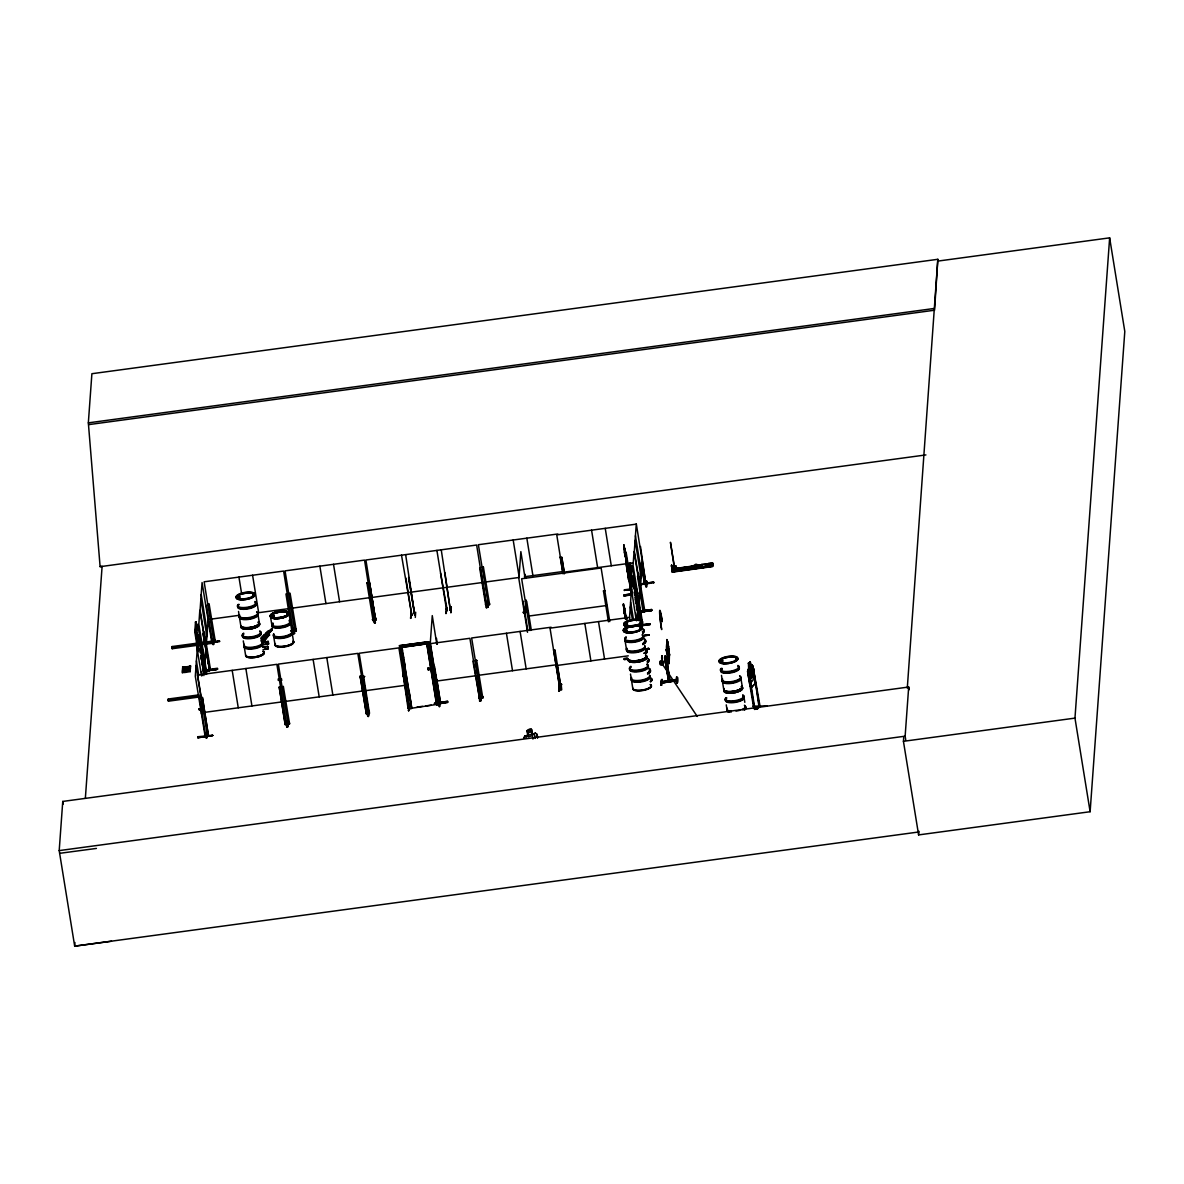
<?xml version="1.0" encoding="UTF-8"?>
<svg xmlns="http://www.w3.org/2000/svg" width="1184" height="1184" viewBox="0 0 1184 1184"><rect width="100%" height="100%" fill="white"/><g stroke="black" fill="none" stroke-linecap="round" stroke-linejoin="round"><path stroke-width="1.5" d="M750.567 686.883L751.07 666.03M202.301 708.417L198.986 708.876L199.104 709.793L202.701 709.157M203.559 672.216L201.221 657.549L204.358 673.948M202.005 646.582L206.386 673.874M209.627 670.544L202.982 633.174L209.672 670.514M208.665 669.463L209.346 669.167M216.746 669.374L203.5 671.21L216.761 669.36L205.039 670.336M635.468 598.823L638.96 620.697M636.237 588.078L641.506 620.549M642.986 625.404L633.07 565.271L634.062 551.611L643.963 611.995L643.149 612.128L643.741 610.618M643.134 612.098L637.525 576.238M648.255 649.024L648.136 648.181M644.244 635.645L649.246 635.038L643.844 635.912M641.713 625.566L650.016 624.501L641.728 625.744M637.895 612.587L650.993 610.574L639.375 612.172M624.974 555.681L625.182 553.89L631.812 594.605M625.522 557.694L625.315 555.148M625.685 561.408L625.862 560.165L626.099 562.637M625.788 558.73L625.981 557.353L625.848 561.379M626.129 561.808L626.203 560.239M627.535 570.407L627.594 568.838M628.053 575.764L628.66 579.864L628.956 575.809M671.476 565.168C673.859 578.502 670.988 560.698 671.668 566.618M675.857 568.409L676.256 570.851L676.271 568.009L671.757 568.986L711.229 563.451M671.861 566.426L675.946 566.056L672.157 566.87L673.726 565.449M672.468 569.992L671.846 565.123M671.994 565.952L672.053 565.937M672.172 568.586L672.26 571.872L712.635 566.263L712.516 562.785L708.417 563.347L708.313 565.893M674.007 565.76L673.903 566.618M674.658 567.743L674.584 569.445L670.44 542.287L674.895 569.4L674.969 567.713M693.854 565.375C693.365 572.73 693.41 560.742 698.027 565.286M697.953 564.798L697.85 567.343M705.768 564.22L701.579 564.294L701.564 567.328M705.679 563.732L705.575 566.278M199.519 698.456L205.646 736.389L205.498 734.509L204.758 735.027M197.832 737.75L212.735 735.338L197.728 736.744L197.832 737.75L212.72 735.59M201.472 671.624L202.035 675.694M203.426 709.571L199.83 709.719M204.314 632.064L210.456 669.448M212.38 643.06L206.268 605.231M201.088 697.642L202.434 697.465L208.34 735.146L202.434 697.465M209.168 604.195L207.822 604.55L209.168 604.195L215.384 641.787M204.773 734.583L205.439 734.864M205.069 735.915L195.301 676.242L197.269 648.936M206.046 737.78L207.008 731.86L206.86 737.75L206.031 737.854L206.356 732.644M209.509 668.235L210.441 669.508M211.729 642.808L219.528 641.269L209.583 642.631L219.528 641.269M206.726 737.573L207.008 731.86M213.742 641.846L213.594 644.481C210.826 645.62 213.608 636.844 213.875 639.375L213.046 639.493M212.824 644.481L213.09 639.39M206.815 733.932C210.93 733.281 204.862 733.37 207.304 735.294L197.402 675.072L276.878 664.328L286.632 724.519L285.285 724.697L279.217 687.253L280.578 686.898L279.217 687.253M213.742 638.59L213.594 644.481M215.177 640.248L213.549 640.677M217.53 669.315L204.284 671.106M287.298 593.806L285.951 593.983L291.9 631.472L293.203 631.324L283.612 571.058L204.136 581.803L213.875 641.994L213.83 640.381L215.014 640.263M283.361 686.513L282.014 686.883L283.361 686.513L289.592 723.927L287.934 724.164M288.763 593.436L290.095 593.243L296.311 630.85L294.698 631.087M284.974 723.75C286.572 720.568 287.179 727.035 286.41 722.965M285.137 724.549L279.232 687.075M284.944 723.38L286.572 722.95M287.742 721.707C286.75 737.928 288.6 709.038 287.786 726.798L286.646 726.961L286.913 721.115M291.708 630.48L293.262 629.666L293.321 631.264M287.653 726.621L286.765 726.813L287.12 721.722M292.167 631.442L293.528 631.042M286.972 726.828L287.238 721.811M288.23 724.327L278.329 664.12L357.805 653.376L367.706 713.552L366.093 713.789L367.573 713.345M291.797 630.11L293.306 629.681L291.634 630.08M294.668 628.245L294.52 633.529L293.38 633.692L293.573 627.801L293.972 628.541M294.387 633.351L293.573 633.558L293.765 628.438M293.706 633.573L293.972 628.467M288.082 724.312C290.554 724.638 289.68 721.426 287.742 722.995M296.326 630.672L296.104 629.296L294.757 629.429L294.801 631.102L296.311 630.85M295.941 629.326L294.431 629.71L296.104 629.296M296.163 630.687L295.793 629.296M360.143 676.316L361.505 675.946L360.143 676.316L366.359 713.789L360.158 676.138M366.892 582.868L368.239 582.676L366.892 582.868L373.093 620.52C370.429 618.566 376.26 617.782 374.129 620.372L364.539 560.106L285.063 570.866L294.816 631.057M365.826 712.413L367.499 711.998L367.721 713.375M367.573 715.284L367.765 710.119L368.683 710.785L367.765 715.891M372.634 619.528L372.827 620.534M367.573 716.009L367.972 710.755M374.07 618.936L372.605 619.158M374.499 616.849L374.307 622.74L375.136 622.636L375.417 617.486L374.455 616.864L374.307 622.74M436.467 638.294L437.325 644.155M440.67 702.512C439.604 695.304 438.539 716.187 439.9 701.224M439.9 703.074C441.884 701.92 438.169 703 440.655 703.932L436.866 679.557M447.626 701.357L434.395 703.237L447.626 701.313L447.759 702.097L434.484 704.08L447.744 702.378L434.469 703.755M475.332 660.554L476.678 660.361L475.332 660.554L481.237 698.19M483.412 567.106L482.066 567.462L483.412 567.106L489.628 604.698L489.421 603.159L487.749 603.559M480.29 700.691L481.252 694.771L481.104 700.662L480.334 700.662M481.104 700.662L481.385 695.556M481.444 697.968L482.909 697.79L481.252 698.012M488.119 602.286C486.091 601.531 485.958 608.428 487.838 607.392L487.986 601.502L487.704 607.214M487.29 602.404L487.068 607.392M476.678 660.361L482.806 698.012L482.672 696.606M482.702 697.79L482.643 696.399M523.106 601.117L527.753 630.436M525.06 574.284L525.622 578.354M527.013 612.232L523.417 612.735L526.747 611.995M525.341 601.502L526.688 601.324L531.35 630.362M553.476 649.986L554.822 649.809M553.727 650.726L555.074 650.534L553.727 650.726L559.928 688.378C563.806 687.712 556.717 687.667 559.499 690.834L558.715 690.834M560.195 556.894L562.829 573.13M561.793 557.457L560.446 557.634L561.793 557.457L564.428 573.678M558.67 690.938L559.544 685.654M559.218 686.646L559.692 687.356M561.275 688.141C560.387 683.523 558.522 690.746 559.499 690.834M561.083 683.967L560.89 689.858L561.719 689.754L561.127 683.982L561.912 684.559M560.89 689.858L561.246 684.544M603.47 590.934L604.817 590.757L603.47 590.934L608.428 621.778M635.704 612.883L636.859 620.564M638.561 573.337L644.777 610.811L644.081 611.299M640.5 546.49L645.916 584.511L645.635 582.75L646.405 582.972M644.333 583.564C647.219 581.255 644.673 585.148 644.806 584.511L641.225 563.125M644.377 609.923L643.756 609.494L644.703 610.811M646.212 586.642L646.198 580.885L647.115 581.551L646.02 586.776L646.849 586.657L647.041 581.462M646.627 584.334L646.42 582.617M645.369 649.779L648.965 648.936L645.65 649.394M651.792 610.293L638.516 612.276L651.762 610.278L651.659 609.523L640.07 611.122M640.662 584.689L653.746 582.72M368.905 710.888C367.07 725.466 369.778 707.336 368.594 710.962M375.017 622.814L375.639 617.619M410.907 612.898C412.343 609.73 409.279 626.824 411.248 612.735M410.922 617.915L411.011 618.033M439.501 705.812L439.664 706.522M439.826 700.691L439.545 706.434M446.309 608.191C447.73 604.698 444.666 622.222 446.634 607.954M446.235 612.542L446.398 613.253M666.281 649.513L667.036 649.409M667.628 642.66C667.228 638.442 665.541 651.688 667.154 650.874M668.427 663.469L668.856 661.619M669.138 662.981L668.353 661.826M363.532 675.931L369.497 713.582M368.609 712.294L369.452 711.998L368.979 713.656L359.166 653.272L398.904 647.9L408.702 708.284L407.74 706.789M376.231 619.291L375.402 618.803L375.58 620.416L365.9 560.002L476.634 545.025L486.372 605.438L480.304 567.95M405.846 578.029L411.84 615.532L401.509 555.192M402.575 670.825L408.051 708.372M408.643 577.659L414.785 615.132L405.638 554.63M411.692 614.096L410.966 614.23M411.899 615.28L411.114 613.948L411.84 614.481M409.279 705.472L408.569 710.726L408.939 705.472M408.983 705.501L408.983 710.666M414.8 614.881L415.244 613.445L414.415 613.564M415.303 617.456L415.673 612.202M434.513 666.326L440.655 703.755L439.826 703.873M440.581 573.16L447.36 610.692L446.442 609.212M444.918 572.745L450.379 610.322L441.247 549.82M450.068 609.316L450.852 608.635L450.009 608.931M450.379 610.293L450.024 608.754M450.305 610.278L451.045 609.967M451.119 606.741L450.897 612.646L451.311 607.422M450.897 612.646L451.267 607.392M472.919 661.146L479.564 698.723L469.9 638.294L430.162 643.667L439.974 704.051M479.579 698.471C479.387 694.727 477.759 699.64 479.579 698.442M479.564 701.12L479.772 695.23L479.979 701.061M485.47 604.521L486.224 603.825L485.78 605.527L479.653 567.876M486.298 607.851C485.84 593.095 488.252 609.227 486.224 607.126M925.918 454.922L100.107 566.677L88.341 422.866L91.893 373.715L937.832 259.296L907.284 688.17M111.459 941.236L74.681 946.149L59.2 850.6L62.752 801.435L908.69 687.016L909.134 689.754M74.932 942.508L74.681 946.149L918.784 831.982M85.366 798.164L102.105 566.337L100.107 566.603M199.134 697.021L168.424 701.18L168.232 700.01L168.306 699.004L199.016 694.86M197.506 645.295L172.213 648.714L172.02 647.544L172.094 646.553L211.832 641.18L211.758 642.172L200.925 643.637M168.424 701.18L168.306 699.004M172.213 648.714L172.094 646.553M187.072 670.425L190.106 670.662C190.757 672.542 176.534 673.385 185.562 671.402L185.444 670.618C177.585 669.67 188.478 670.988 190.239 668.945L190.328 670.144L187.19 671.21L190.239 668.945M185.444 670.618C177.644 673.681 187.486 669.626 190.091 671.062L190.21 671.831M185.562 671.402L182.499 670.766M187.309 667.11L190.358 667.347C190.994 669.212 176.771 670.07 185.799 668.087L185.681 667.302C177.822 666.355 188.73 667.672 190.476 665.63L190.58 666.829L187.427 667.88L190.476 665.63M185.681 667.302C177.881 670.366 187.723 666.311 190.328 667.732L190.446 668.516M185.799 668.087L182.736 667.45M190.58 666.829L186.613 667.776M197.994 651.718L194.798 631.916L195.508 621.911L197.077 627.683M198.409 649.957L195.449 631.827L196.159 621.822M195.508 632.049L196.218 622.31M196.411 624.338L195.819 633.1L197.24 641.994M203.87 675.576L204.122 672.172M204.891 661.442L205.883 647.781M201.369 713.686L202.138 703.03L196.07 665.586M206.149 647.278L208.132 619.987M201.117 644.806L211.951 643.341L212.025 642.35M264.076 639.745L264.417 634.683L260.983 638.28L267.54 631.457M265.616 638.146L265.986 633.1M267.392 633.233L267.273 634.802L261.131 641.225L261.25 639.656L271.891 628.467L271.787 630.302M268.413 634.876L268.679 630.761L268.605 631.916M263.026 649.661L267.998 648.98L267.658 646.286L262.567 646.967M268.516 634.787L267.155 636.474L268.516 634.787C268.354 631.102 276.242 626.795 268.502 633.751M263.1 642.128L268.28 641.432L263.055 642.542M267.998 648.98L267.658 646.286M269.552 635.157C269.153 632.774 264.52 642.675 262.3 642.749M269.39 630.672L263.351 636.992M261.694 645.073L268.65 643.726L263.47 644.422M270.115 630.643L270.041 631.649L271.21 629.488M271.669 630.199L271.891 628.467M399.422 645.68L428.564 641.743L399.422 645.68L409.62 708.92L411.751 708.417L401.864 647.396M409.62 708.92L399.866 645.99L428.238 642.157L438.776 704.761L428.564 641.743M426.773 644.022L436.644 705.042L438.776 704.761M524.941 616.346L526.125 599.962M623.746 546.682L623.998 544.892L623.879 547.171M624.131 548.71L624.205 547.704M624.382 552.277L624.782 554.482L624.619 551.167M624.382 549.583L624.826 548.34L625.137 549.568M624.412 552.41L624.826 548.34L624.974 549.598M626.099 552.158L629.281 571.768M626.129 561.423L626.247 559.854M625.152 618.773L623.361 603.899L624.294 608.694L624.382 607.525M623.42 606.164L623.524 603.884M624.072 595.981L632.33 594.753L624.057 595.537M631.087 589.691L624.471 590.224M623.657 607.703L623.731 606.696M623.938 611.403L624.19 607.362L624.501 608.591M624.382 610.248L625.374 618.699M627.387 570.88L627.135 561.808L627.55 570.851L626.602 566.796L627.55 570.851M631.472 590.091L629.03 573.189L629.755 563.17L630.332 566.781M626.395 615.828L626.972 619.395M629.755 573.322L630.406 563.081L631.028 567.166M630.051 574.358L630.658 565.597M624.249 658.644L627.564 658.245L624.249 658.615L624.353 659.666L627.668 659.207L624.338 659.222M631.309 589.647L632.3 576.001L639.493 620.401M629.533 617.515L631.457 589.203M631.59 589.691L631.279 594.723L623.953 546.164M637.865 620.268L638.368 613.445M639.138 602.7L640.13 589.055M640.396 588.552L642.364 561.26M661.619 657.016C663.114 654.574 661.427 662.478 662.122 655.699M661.96 659.162L662.478 657.83M660.894 685.062L661.249 680.001L662.078 679.912C662.359 676.686 659.562 686.735 661.708 685.033L661.93 679.808M666.37 658.126L669.848 681.688L666.4 657.771L664.638 658.067L665.467 655.803L665.674 657.934L665.467 655.803M665.719 657.372L666.355 658.245L664.742 658.008M665.304 657.416L665.053 655.862M668.294 646.479L666.844 639.582L666.888 649.824M666.37 650.49L667.021 651.052M666.533 651.259L667.243 642.054L667.658 643.8M667.051 651.2C665.719 624.96 669.907 655.433 668.19 649.335L668.56 654.352L667.554 642.631L667.761 643.874M668.309 648.654L668.087 651.792L667.391 647.485M668.324 645.931L668.383 648.196L668.634 646.39M669.167 663.573L669.448 653.864L668.324 662.33M669.226 653.242L668.531 663.602L666.207 649.528L666.962 649.424M668.842 662.256L669.448 653.864M668.679 681.377L664.757 658.408M676.478 682.236C675.753 669.226 679.113 684.115 676.612 683.02L676.73 682.872M676.612 683.02L676.967 677.174L677.81 677.796L677.44 682.902M88.622 424.627L934.561 310.208L937.832 259.296M938.113 261.057L1109.645 237.851L1124.8 331.461L1090.124 811.721L918.606 834.912L903.436 741.317L903.703 737.647M905.73 739.793L905.138 736.182L908.69 687.016M918.606 834.912L918.873 831.227M1090.124 811.721L1074.968 718.111L1109.645 237.851M196.958 632.981L197.758 624.456L196.455 624.619L195.656 633.159L196.958 632.981L198.986 645.487M201.073 656.75L200.806 655.64M201.739 656.084L201.768 656.706M405.52 646.523L401.938 647.441L426.743 643.711L419.669 644.644M436.585 704.465L411.78 708.21L410.374 698.826M631.205 574.255L631.99 565.715L630.687 565.893L629.903 574.432L631.205 574.255L633.514 588.552M635.986 597.358L636.015 597.979M637.362 598.112L636.918 596.44L637.051 597.876M637.125 596.677L637.258 597.772M671.624 566.973L671.461 565.774M661.575 658.008L662.418 657.993M206.638 737.04L206.86 737.75M294.298 632.833L294.52 633.529M287.564 726.103L287.786 726.798M487.616 606.682L487.838 607.392M428.238 668.546L427.72 669.508L428.919 669.952M428.09 669.448L427.927 668.042L429.022 668.649M429.437 668.916L428.874 669.922M204.995 735.945L205.646 736.3M237.895 596.736L237.185 597.639L238.931 597.742M237.362 597.239L239.627 596.825L238.265 597.18M239.02 597.55L239.864 596.869M239.967 597.254L238.768 596.529M254.101 595.226L252.503 595.508L253.539 594.827M252.769 594.827L253.879 595.049M272.542 616.524L271.476 616.08M274.229 615.991L272.971 615.399M273.223 616.405L273.948 615.636L272.749 616.672M287.875 614.378L286.839 613.993M286.928 614.289L287.209 614.141M287.194 613.815L287.682 614.289M624.93 624.279L627.135 624.427L626.188 623.613M625.196 624.353L625.951 623.657M624.353 630.687L626.839 630.006L625.936 630.288M624.708 630.169L625.966 630.332M641.047 622.074L640.278 622.192M641.24 621.896L640.144 622.562M640.514 622.37L641.328 622.296M640.204 628.127L641.092 628.23M640.13 628.112L641.314 628.393M641.21 628.245L640.47 628.778M720.716 660.776C721.219 662.359 719.458 661.678 721.278 660.554M721.766 661.56C723.631 660.598 718.407 661.59 721.352 661.027M721.189 661.19L722.492 660.687L722.018 661.353M721.811 660.761L722.995 661.086L721.988 661.501M735.826 658.881L736.448 659.532M737.07 659.177L735.516 659.296L736.285 658.63M759.551 706.286L758.959 706.892L759.329 704.924M759.003 706.774L753.424 668.901L760.069 706.389L757.39 709.024M268.368 633.647L262.226 640.87M210.19 668.575L209.464 668.634M631.664 593.184L630.909 593.273L631.694 592.725M523.624 738.18L524.882 736.048L527.857 735.249L527.043 730.602C535.878 724.194 528.256 737.647 535.405 733.059L537.092 734.287L537.669 737.81M523.787 738.194L525.03 736.226M450.808 608.842L450.897 610.219M440.404 702.6L439.619 702.704M670.114 681.584L666.34 657.283M525.962 737.499L527.96 735.308L527.22 730.706L531.468 729.536M368.254 716.098L368.535 715.343L368.668 716.113M261.309 638.827L269.404 630.362M268.605 632.182L272.009 628.571M261.753 642.113L267.155 636.474M261.871 642.379L269.153 634.476M262.33 642.424L269.582 634.846M749.22 673.785L748.258 674.288L749.22 673.785L754.992 709.438M753.912 668.886L752.95 669.389M767.054 705.871L752.846 706.212M755.718 709.127L758.796 705.916M756.206 709.112L759.284 705.916M758.929 706.789L756.902 709.038M748.392 663.588L750.212 661.693L750.922 666.503M748.54 663.588L750.182 661.9M759.447 706.892L752.994 666.133L751.973 665.068L750.967 666.296M752.166 665.068L747.962 669.389L747.548 671.535L749.709 683.893M751.026 668.042L749.383 669.73L750.774 678.328L752.417 676.641L750.982 668.042M749.605 683.819L751.056 687.86L755.126 683.523L752.994 666.133L751.973 665.068M750.893 687.86L755.185 683.627L754.8 678.491M697.376 565.893L694.179 566.337L695.378 565.478L697.435 566.278L694.194 566.588L697.509 566.13M375.668 620.179L369.586 582.75L375.639 620.372M447.064 609.331L446.353 609.449M486.343 605.424L486.461 605.216M408.406 706.922L407.696 707.026M271.388 616.494L271.95 615.665L273.001 616.331M272.586 615.932L271.787 616.065L273.682 616.08M273.741 615.798L272.808 615.887M625.774 624.723L625.3 623.864M625.478 624.353L627.002 624.442M626.262 624.086L626.632 623.598M624.96 629.977L624.397 630.806L625.774 630.82M626.484 630.08L625.981 629.71M625.389 631.013L627.032 630.569L626.366 629.725M666.163 658.2L664.92 658.363M291.871 631.279L291.96 629.814M207.008 735.101L206.978 733.695M488.03 604.713C492.337 604.994 484.67 604.254 489.214 603.159M365.841 712.235L367.454 711.984L367.617 713.597M427.824 668.649L429.392 668.827M481.03 696.651L482.376 696.414M559.381 687.445L561.038 687.223M267.495 631.56L268.812 630.865M294.638 627.653L294.476 628.438M558.996 685.728L559.766 685.728M252.814 594.782L253.998 595.093L253.272 595.611M271.624 615.961L272.734 615.369M271.55 616.109L273.83 615.695M273.904 616.094L273.001 616.464M625.004 624.294L625.981 623.924M626.913 630.406L626.01 630.776M640.115 628.586L640.692 627.846M661.486 684.959L661.708 685.033M291.96 629.844L291.856 631.457M374.44 620.283L372.945 620.49M487.912 603.366L488.296 604.654M287.86 722.773L289.325 722.551M559.44 687.016L560.905 686.794M561.024 687.401L559.529 687.608M211.596 641.373L212.114 641.299M631.324 594.22L624.856 551.256L631.546 592.355M239.257 597.313L238.28 597.535M626.232 630.717L625.433 630.406M721.056 660.613L721.559 660.672M189.026 670.188L183.786 670.884M285.181 724.504L286.794 724.312M267.451 632.389L268.487 632.078M535.36 733.222L524.882 736.048M528.212 736.848L532.4 735.634L532.948 739.068M408.643 708.076L408.569 708.298M239.272 597.654L238.532 597.624M625.137 630.036L626.158 629.844M722.24 661.604L721.145 661.812M376.009 618.98L375.491 619.025M207.318 735.042L208.665 734.879L207.304 735.264M482.584 696.651L481.059 696.843M238.754 597.165L237.2 597.387L237.94 597.639M625.892 623.82L626.647 623.85M626.203 624.871L627.624 624.323L626.736 623.85M721.248 660.524L722.373 660.524M721.219 660.85L722.595 660.79M720.553 661.575L721.766 661.427M625.892 563.495L625.818 561.246L628.053 575.838M628.097 570.851L624.974 549.48L628.763 571.842M671.594 566.914L671.802 565.908M674.036 565.922L673.888 566.307M674.022 568.927L695.082 565.952M698.59 565.523L702.112 564.975M705.62 564.546L710.888 563.762M672.142 569.267L695.141 566.07M698.53 565.715L702.156 565.094M705.546 564.738L710.933 563.865M675.753 569.178L695.126 566.426L675.812 569.341M702.156 565.449L698.575 566.011L702.142 565.582M705.59 565.034L709.172 564.472M705.649 565.197L709.157 564.605M675.798 569.637L695.112 566.929M698.604 566.455L702.127 565.952M705.634 565.478L709.157 564.975M672.083 570.732L676.182 570.17M712.59 565.552L712.605 566.559L672.231 572.168L672.172 570.925L712.413 565.33M672.216 571.221L709.083 566.056M672.201 571.709L712.561 566.115M486.713 607.792L486.713 602.626M479.757 695.23L480.304 695.955M294.801 628.423L293.528 627.801M207.807 642.424L219.41 640.87L219.528 641.624M372.96 620.312L374.455 620.105M640.396 583.934L653.642 582.099M640.396 583.964L653.657 582.143L653.76 582.898M528.271 611.299L523.284 611.95L523.417 612.735M526.717 612.113L523.417 612.38M204.181 670.174L217.427 668.25L217.545 669.034L204.27 671.017M204.27 670.692L217.516 668.871M640.085 611.21L651.659 609.523M638.502 611.965L651.777 610.589M199.83 710.074L199.696 709.29L203.026 708.861M648.847 648.492L645.532 648.965L648.847 648.506L648.965 649.291M645.635 649.513L648.95 649.113M206.312 732.763L207.141 732.644M288.067 721.692L286.794 721.071M197.832 737.44L212.75 735.427M88.341 422.866L934.28 308.462M557.856 533.969L478.38 544.714L488.282 604.906M636.252 524.142L556.761 534.887L563.081 573.87M623.879 546.564L624.486 551.285M210.204 619.247L239.494 615.28M289.68 608.502L258.66 612.69L252.592 575.246M291.131 608.295L370.607 597.55M371.968 597.446L482.702 582.469M484.448 582.158L519.243 577.452L513.175 540.008M524.364 576.756L562.104 571.65M562.829 572.331L633.188 562.814M629.03 573.189L631.782 585.858M172.02 647.544L197.314 644.126M174.092 647.47L177.704 646.982M630.968 588.936L624.338 589.81L624.456 590.579M631.102 589.41L624.471 590.224M623.968 594.975L632.241 593.806L623.968 595.019L624.057 595.907M624.072 595.67L632.374 594.59M262.656 647.367L267.628 646.686M264.639 649.039L268.028 648.58M527.724 616.198L607.2 605.438M639.286 611.595L650.874 610.026L651.008 610.796M551.122 627.224L471.646 637.984L481.548 698.175M649.898 623.805L641.624 624.93L649.883 623.716L650.016 624.649M644.14 635.083L649.246 635.186M168.232 700.01L198.942 695.852M173.915 699.448L177.526 698.96M667.288 640.426L669.078 653.39L668.516 648.077M199.001 708.95L202.301 708.491M199.09 709.586L202.39 709.024M668.501 646.508L667.761 641.906M203.47 712.516L282.946 701.757M284.397 701.564L363.873 690.82M365.234 690.716L404.972 685.344M436.23 681.111L475.968 675.738M477.714 675.413L557.19 664.668M556.095 665.586L628.275 655.832M624.353 659.355L627.683 658.926M669.656 655.137L668.93 653.938M665.23 681.392L668.56 681.007M673.504 680.267L676.834 679.853M59.2 850.6L905.138 736.182M903.436 741.317L1074.968 718.111M410.833 645.828L414.37 645.354M428.253 668.072L429.096 668.176M417.123 707.055L422.436 706.345M425.974 705.871L431.287 705.176M59.644 853.324L96.422 848.425M238.532 596.558L239.301 596.603M252.725 595.434L253.657 595.049M238.576 597.639L237.584 597.624M626.188 624.575L625.226 624.442M560.979 687.978L559.78 688.348L550.027 628.156L629.518 617.397L630.11 621.067M446.708 610.811L436.896 550.397M278.003 679.172L281.703 679.068M361.135 676.597L364.82 676.478M360.217 677.662L363.917 677.544M402.708 676.33L406.393 676.212M432.249 675.413L435.949 675.294M278.196 680.356L281.896 680.238M750.212 661.693L753.305 675.738L753.009 680.326L751.366 682.014C748.628 681.777 747.592 650.208 749.28 668.19M749.206 668.102L747.622 671.535L753.734 708.15M414.726 615.103L408.658 577.481M239.035 596.484L237.732 597.121M668.708 681.762L664.683 657.505M187.427 667.88L190.476 668.116M187.19 671.21L190.239 671.446M646.005 586.036L646.02 586.776M293.366 632.966L293.573 633.558M532.149 734.095L534.65 734.983L535.198 738.416M559.144 686.261L560.654 686.054L560.964 688.23M408.465 709.941L408.569 710.726M436.807 705.028L426.906 643.859L401.672 647.263L411.588 708.432M660.85 661.826A1.88 1.776 4.1 0 1 663.484 663.676A1.88 1.776 4.1 0 1 660.494 664.875A1.88 1.776 4.1 0 1 660.85 661.826L697.228 716.438M286.765 726.813L286.646 726.961M644.007 611.255L634.328 551.108L636.296 523.816L646.02 584.526M624.131 608.724L625.774 618.847M749.753 683.819L751.07 687.667M666.844 639.582L667.14 640.574M712.62 564.013L712.516 562.785M624.353 607.348L624.664 608.561M625.818 557.383L626.277 558.582M626.07 562.267L626.721 565.108L626.306 559.011M635.186 598.083L635.201 597.269M202.79 655.566L202.804 656.602M203.012 656.498L202.938 655.329L202.938 656.824M627.49 571.236L628.127 574.092M626.632 565.242L625.892 561.912L627.55 572.745M626.958 567.328L627.727 570.895L626.01 560.343M676.789 679.942L661.752 681.984M434.706 675.946L434.809 676.567M627.89 575.779L628.66 579.864M748.732 673.785L754.504 709.438M741.006 678.92L742.368 687.223M744.114 698.042L744.825 702.334M721.485 675.413L722.166 679.705M722.432 681.436L723.779 689.724M726.251 704.85L726.932 709.157M675.96 565.863L676.36 568.305M671.772 568.779L672.157 571.413L712.516 565.804L712.59 563.273L712.664 564.531M668.546 657.964L666.681 644.052L666.651 647.234M666.814 649.779L669.049 663.528M665.349 659.651L668.264 677.707M661.708 655.744L662.374 659.103M641.21 563.303L644.644 584.511M635.438 535.76L641.506 573.204M635.098 540.452L641.166 577.896M643.726 609.553L643.963 611.995M638.872 593.006L638.96 593.524M636.252 587.856L641.506 620.327M631.99 565.715L640.677 619.336M635.971 598.986L639.478 620.623M634.106 592.118L634.683 595.7M635.26 599.267L635.838 602.848M636.415 606.415L636.992 609.997M637.569 613.564L638.146 617.145M630.036 574.27L631.99 586.287M629.533 574.018L631.56 586.494M631.264 588.374L636.341 620.638M623.835 544.906L624.767 549.702M630.643 602.168L633.529 619.987M630.302 606.859L632.33 619.336M626.454 619.469L624.501 608.472L626.203 619.099M623.494 605.157L624.175 610.263M625.004 640.322L626.395 648.921M630.495 674.066L631.176 678.358M631.457 680.09L632.789 688.392M605.231 528.33L611.284 565.774M609.775 621.6L601.132 567.994L521.656 578.754L530.003 630.539M591.571 530.18L597.624 567.624M598.497 621.6L604.55 659.044M584.837 623.45L590.89 660.879M561.808 557.279L564.442 573.5M555.074 650.534L561.127 688.156M557.146 664.416L560.358 684.248M526.836 538.158L532.904 575.602M525.104 578.428L520.856 551.611L518.888 578.902L527.531 632.315M520.102 631.427L526.17 668.871M536.885 734.346L537.521 737.884M531.409 729.492L532.208 734.139M506.441 633.277L512.509 670.706M436.807 644.229L432.264 615.606L430.295 642.912L440.048 703.148M428.549 641.965L438.761 704.983M429.304 668.294L429.348 669.33M427.764 668.427L427.824 669.537M401.983 646.997L402.56 650.578M403.137 654.145L403.714 657.727M404.292 661.294L404.869 664.875M409.22 691.678L409.797 695.245M407.844 706.759L408.066 708.121M375.284 622.074L375.402 622.858M333.518 564.309L339.586 601.738M319.858 566.159L325.926 603.588M326.784 657.579L332.852 695.008M313.124 659.414L319.192 696.858M292.27 633.825L293.602 642.113M270.381 615.991L271.743 624.279M273.667 636.341L275.014 644.629M268.28 641.432L268.62 644.126M258.038 614.97L259.4 623.258M238.931 577.096L241.536 593.14M238.517 611.447L239.212 615.739M239.464 617.486L240.811 625.774A9.428 3.123 -9.2 0 0 252.296 627.283A9.428 3.123 -9.2 0 0 258.29 621.822M243.282 640.884L243.978 645.191M244.259 646.923L245.562 654.989A9.383 3.123 -9.2 0 0 257.017 656.484A9.383 3.123 -9.2 0 0 262.996 651.052M245.858 668.516L251.926 705.96M232.197 670.366L238.265 707.81M211.951 643.341L202.064 582.543L200.096 609.849L209.834 670.085M201.206 594.501L207.259 631.945M200.866 599.193L206.919 636.637M209.716 670.721L199.815 610.352L198.838 623.998L206.904 673.8M197.758 624.456L205.853 674.495M204.373 673.711L198.054 634.728L197.077 648.373L201.517 675.768M195.508 621.911L196.1 625.507M201.221 657.549L203.855 673.785M199.563 649.069L200.155 652.636M197.832 645.591L198.409 649.187M196.411 660.894L198.72 675.161M204.699 734.687L204.965 736.389M186.48 666.992L186.628 668.19M186.243 670.322L186.391 671.52M182.602 666.666L182.706 667.835M182.484 668.383L182.573 669.582M182.366 669.996L182.469 671.165M182.247 671.713L182.336 672.897M62.752 801.435L63.196 804.158M627.624 568.009L628.186 572.523M668.353 648.092L668.457 654.086L667.021 645.176M672.29 570.14L672.231 568.882L672.246 569.667M740.77 678.136A9.413 3.123 -9.2 0 1 731.505 683.375A9.413 3.123 -9.2 0 1 722.817 680.563M742.042 686.202A9.368 3.108 -9.2 0 1 732.807 691.412A9.354 3.108 -9.2 0 1 724.179 688.629A9.368 3.108 -9.2 0 0 732.822 691.441A9.368 3.108 -9.2 0 0 742.042 686.232A9.354 3.108 -9.2 0 1 732.807 691.426A9.368 3.108 -9.2 0 1 724.164 688.614M738.239 666.533A9.531 3.167 -9.2 0 1 729.729 672.482A9.531 3.167 -9.2 0 1 721.914 668.738M738.165 666A9.531 3.167 -9.2 0 1 729.64 671.95A9.531 3.167 -9.2 0 1 721.84 668.205M737.943 665.438A9.413 3.123 -9.2 0 1 730.765 671.121A9.413 3.123 -9.2 0 1 720.864 668.501M738.224 667.169A9.413 3.123 -9.2 0 1 729.832 673.045A9.413 3.123 -9.2 0 1 722.122 669.345M739.837 676.33A9.531 3.167 -9.2 0 1 732.556 682.088A9.531 3.167 -9.2 0 1 722.506 679.438M740.799 677.514A9.531 3.167 -9.2 0 1 731.401 682.813A9.531 3.167 -9.2 0 1 722.595 679.971M739.615 675.768A9.413 3.123 -9.2 0 1 732.437 681.451A9.413 3.123 -9.2 0 1 722.536 678.832M742.205 686.883A9.428 3.123 -9.2 0 1 732.926 692.122A9.428 3.123 -9.2 0 1 724.223 689.325M742.131 686.454A9.428 3.123 -9.2 0 1 732.852 691.693A9.428 3.123 -9.2 0 1 724.149 688.881M745.55 707.588A9.413 3.123 -9.2 0 1 744.44 710.134M727.464 711.673A9.413 3.123 -9.2 0 1 727.583 710.015M743.019 695.97A9.531 3.167 -9.2 0 1 734.494 701.934A9.531 3.167 -9.2 0 1 726.695 698.175M742.93 695.437A9.531 3.167 -9.2 0 1 734.42 701.402A9.531 3.167 -9.2 0 1 726.606 697.657M742.723 694.875A9.413 3.123 -9.2 0 1 735.53 700.573A9.413 3.123 -9.2 0 1 725.629 697.953M744.603 705.768A9.531 3.167 -9.2 0 1 742.827 709.882M731.401 711.939A9.531 3.167 -9.2 0 1 727.272 708.89M745.565 706.952A9.531 3.167 -9.2 0 1 744.455 709.542M729.581 712.22A9.531 3.167 -9.2 0 1 727.361 709.423M744.396 705.205A9.413 3.123 -9.2 0 1 742.634 709.26M740.666 710.03A9.413 3.123 -9.2 0 1 735.989 711.096M731.372 711.288A9.413 3.123 -9.2 0 1 727.302 708.284M743.004 696.606A9.413 3.123 -9.2 0 1 735.812 702.304A9.413 3.123 -9.2 0 1 725.91 699.685M741.376 686.542A9.428 3.123 -9.2 0 1 735.382 692.004A9.428 3.123 -9.2 0 1 723.898 690.538M723.883 690.494A9.428 3.123 -9.2 0 0 735.382 692.004A9.428 3.123 -9.2 0 0 741.391 686.587M645.014 647.352A9.413 3.123 -9.2 0 1 635.749 652.591A9.413 3.123 -9.2 0 1 627.061 649.779M642.187 634.639A9.413 3.123 -9.2 0 1 633.795 640.529A9.413 3.123 -9.2 0 1 626.084 636.829M642.483 635.734A9.531 3.167 -9.2 0 1 633.973 641.698A9.531 3.167 -9.2 0 1 626.158 637.954M642.394 635.201A9.531 3.167 -9.2 0 1 633.884 641.166A9.531 3.167 -9.2 0 1 626.07 637.421M644.954 646.198A9.531 3.167 -9.2 0 1 635.556 651.496A9.531 3.167 -9.2 0 1 626.75 648.654M645.043 646.73A9.531 3.167 -9.2 0 1 635.645 652.029A9.531 3.167 -9.2 0 1 626.839 649.187M644.732 645.62A9.413 3.123 -9.2 0 1 635.468 650.86A9.413 3.123 -9.2 0 1 626.78 648.048M643.341 637.022A9.413 3.123 -9.2 0 1 634.076 642.261A9.413 3.123 -9.2 0 1 625.389 639.449M645.561 655.359A9.428 3.123 -9.2 0 1 639.567 660.805A9.428 3.123 -9.2 0 1 628.068 659.31M645.502 655.018A9.428 3.123 -9.2 0 1 639.508 660.465A9.428 3.123 -9.2 0 1 628.008 658.97M649.779 676.804A9.413 3.123 -9.2 0 1 640.514 682.028A9.413 3.123 -9.2 0 1 631.827 679.231M646.952 664.091A9.413 3.123 -9.2 0 1 638.561 669.966A9.413 3.123 -9.2 0 1 630.85 666.266M647.248 665.186A9.531 3.167 -9.2 0 1 638.738 671.15A9.531 3.167 -9.2 0 1 630.924 667.391M647.174 664.653A9.531 3.167 -9.2 0 1 638.65 670.618A9.531 3.167 -9.2 0 1 630.85 666.858M649.72 675.635A9.531 3.167 -9.2 0 1 640.322 680.948A9.531 3.167 -9.2 0 1 631.516 678.106M649.809 676.168A9.531 3.167 -9.2 0 1 640.411 681.481A9.531 3.167 -9.2 0 1 631.605 678.624M649.498 675.072A9.413 3.123 -9.2 0 1 640.233 680.297A9.413 3.123 -9.2 0 1 631.546 677.5M648.107 666.474A9.413 3.123 -9.2 0 1 638.842 671.698A9.413 3.123 -9.2 0 1 630.154 668.901M650.268 684.456A9.428 3.123 -9.2 0 1 644.274 689.917A9.428 3.123 -9.2 0 1 632.774 688.407M650.327 684.796A9.428 3.123 -9.2 0 1 644.333 690.257A9.428 3.123 -9.2 0 1 632.833 688.748M651.037 684.885A9.354 3.108 -9.2 0 1 643.03 689.887A9.354 3.108 -9.2 0 1 632.818 688.156M644.51 639.419A9.531 3.167 -9.2 0 1 642.734 643.534M644.599 639.952A9.531 3.167 -9.2 0 1 642.823 644.066M644.303 638.857A9.413 3.123 -9.2 0 1 644.066 642.054M643.785 630.909A9.413 3.123 -9.2 0 1 642.675 633.455M643.815 630.273A9.531 3.167 -9.2 0 1 642.69 632.863M643.726 629.755A9.531 3.167 -9.2 0 1 642.601 632.33M644.584 640.588A9.413 3.123 -9.2 0 1 642.823 644.644M642.631 628.526A9.413 3.123 -9.2 0 1 642.394 631.723M645.857 648.684A9.368 3.108 -9.2 0 1 645.635 651.866A9.354 3.108 -9.2 0 0 645.842 648.684A9.368 3.108 -9.2 0 1 645.62 651.836M646.005 649.246A9.428 3.123 -9.2 0 1 644.244 653.302M646.02 649.335A9.428 3.123 -9.2 0 1 644.259 653.39M645.946 648.906A9.428 3.123 -9.2 0 1 644.185 652.961M649.276 668.871A9.531 3.167 -9.2 0 1 647.5 672.986M649.365 669.404A9.531 3.167 -9.2 0 1 647.589 673.518M649.069 668.309A9.413 3.123 -9.2 0 1 648.847 671.506M648.551 660.346A9.413 3.123 -9.2 0 1 647.456 662.907M648.58 659.725A9.531 3.167 -9.2 0 1 647.456 662.315M648.492 659.192A9.531 3.167 -9.2 0 1 647.382 661.782M649.35 670.04A9.413 3.123 -9.2 0 1 647.604 674.096M648.27 658.615A9.413 3.123 -9.2 0 1 647.174 661.175M646.064 649.676A9.428 3.123 -9.2 0 1 645.842 652.872M650.771 678.684A9.428 3.123 -9.2 0 1 650.534 681.895M650.712 678.343A9.428 3.123 -9.2 0 1 650.49 681.54M292.004 633.04A9.413 3.123 -9.2 0 1 282.739 638.28A9.413 3.123 -9.2 0 1 274.052 635.468M293.292 641.121A9.383 3.123 -9.2 0 1 284.042 646.331A9.383 3.123 -9.2 0 1 275.369 643.534A9.354 3.108 -9.2 0 0 284.042 646.316A9.354 3.108 -9.2 0 0 293.262 641.121M289.444 622.074A9.383 3.123 -9.2 0 1 281.067 627.934A9.383 3.123 -9.2 0 1 273.371 624.249M289.473 621.437A9.531 3.167 -9.2 0 1 280.963 627.387A9.531 3.167 -9.2 0 1 273.149 623.642M289.384 620.904A9.531 3.167 -9.2 0 1 280.874 626.854A9.531 3.167 -9.2 0 1 273.06 623.11M289.177 620.342A9.413 3.123 -9.2 0 1 281.999 626.025A9.413 3.123 -9.2 0 1 272.098 623.406M291.057 631.235A9.531 3.167 -9.2 0 1 283.79 636.992A9.531 3.167 -9.2 0 1 273.741 634.343M292.034 632.419A9.531 3.167 -9.2 0 1 282.636 637.717A9.531 3.167 -9.2 0 1 273.83 634.876M291.96 632.093A9.383 3.123 -9.2 0 1 281.244 636.681A9.383 3.123 -9.2 0 1 273.785 633.736M290.835 630.672A9.383 3.123 -9.2 0 1 291.708 631.309M293.41 641.698A9.413 3.123 -9.2 0 1 284.145 646.938A9.413 3.123 -9.2 0 1 275.443 644.126M293.366 641.358A9.428 3.123 -9.2 0 1 284.086 646.597A9.428 3.123 -9.2 0 1 275.384 643.785M659.962 663.025A1.88 1.776 4.1 0 1 660.938 660.687A1.88 1.776 4.1 0 1 663.41 661.619A1.88 1.776 4.1 0 1 662.448 663.958M661.486 664.076A1.88 1.776 4.1 0 1 660.568 663.736M257.801 614.185A9.413 3.123 -9.2 0 1 248.536 619.41A9.413 3.123 -9.2 0 1 239.849 616.612M255.27 602.567A9.531 3.167 -9.2 0 1 246.76 608.532A9.531 3.167 -9.2 0 1 238.946 604.772M255.196 602.034A9.531 3.167 -9.2 0 1 246.672 607.999A9.531 3.167 -9.2 0 1 238.872 604.24M254.974 601.472A9.413 3.123 -9.2 0 1 247.796 607.155A9.413 3.123 -9.2 0 1 237.895 604.55M256.869 612.365A9.531 3.167 -9.2 0 1 249.587 618.137A9.531 3.167 -9.2 0 1 239.538 615.488M257.831 613.549A9.531 3.167 -9.2 0 1 248.433 618.862A9.531 3.167 -9.2 0 1 239.627 616.02M256.632 611.817A9.383 3.123 -9.2 0 1 249.469 617.486A9.383 3.123 -9.2 0 1 239.582 614.881M255.241 603.218A9.383 3.123 -9.2 0 1 248.078 608.887A9.383 3.123 -9.2 0 1 238.191 606.282M259.089 622.251A9.383 3.123 -9.2 0 1 251.052 627.283A9.383 3.123 -9.2 0 1 240.796 625.552A9.354 3.108 -9.2 0 0 251.052 627.268A9.354 3.108 -9.2 0 0 259.059 622.266M258.334 622.162A9.413 3.123 -9.2 0 1 252.34 627.609A9.413 3.123 -9.2 0 1 240.87 626.099M262.582 643.622A9.413 3.123 -9.2 0 1 253.302 648.862A9.413 3.123 -9.2 0 1 244.614 646.05M259.755 630.924A9.413 3.123 -9.2 0 1 251.348 636.8A9.413 3.123 -9.2 0 1 243.652 633.1M261.19 633.47A9.531 3.167 -9.2 0 1 249.099 638.191A9.531 3.167 -9.2 0 1 243.726 634.224M260.051 632.019A9.531 3.167 -9.2 0 1 260.924 632.67M259.962 631.486A9.531 3.167 -9.2 0 1 251.452 637.436A9.531 3.167 -9.2 0 1 243.638 633.692M262.522 642.468A9.531 3.167 -9.2 0 1 253.124 647.766A9.531 3.167 -9.2 0 1 244.304 644.925M262.596 643.001A9.531 3.167 -9.2 0 1 253.198 648.299A9.531 3.167 -9.2 0 1 244.392 645.458M262.271 641.906A9.383 3.123 -9.2 0 1 253.021 647.13A9.383 3.123 -9.2 0 1 244.348 644.318M261.146 634.076A9.383 3.123 -9.2 0 1 250.431 638.664A9.383 3.123 -9.2 0 1 242.957 635.719M258.408 622.592A9.428 3.123 -9.2 0 1 252.414 628.038A9.428 3.123 -9.2 0 1 240.929 626.573A9.428 3.123 -9.2 0 0 252.414 628.038A9.428 3.123 -9.2 0 0 258.423 622.621M263.825 651.703A9.354 3.108 -9.2 0 1 255.818 656.72A9.354 3.108 -9.2 0 1 245.606 654.989M661.22 627.165L661.678 629.577L661.264 626.514A10.582 0.784 82.3 0 1 659.932 613.09A10.582 0.784 82.3 0 1 661.782 619.336L662.256 621.674L661.841 618.566A12.669 0.932 82.3 0 0 659.621 611.062A12.669 0.932 82.3 0 0 661.22 627.165M635.334 597.713L635.32 597.772M749.857 662.966L749.058 665.586L749.857 662.966M530.772 730.469L528.079 731.253L528.33 732.792L531.024 732.008L530.772 730.469M624.072 611.255L624.146 613.504L624.072 611.255M676.7 679.424L661.782 681.407L661.871 682.754L676.774 680.741L676.7 679.424M676.745 680.578L661.841 683.005L676.745 680.667M723.528 662.877A9.428 3.123 -9.2 0 0 737.691 658.23A9.428 3.123 -9.2 0 0 723.927 657.342A9.428 3.123 -9.2 0 0 723.528 662.877M723.69 663.706A9.368 3.108 -9.2 0 0 737.78 659.074A9.368 3.108 -9.2 0 0 724.09 658.2A9.368 3.108 -9.2 0 0 723.69 663.706A9.354 3.108 -9.2 0 0 737.765 659.088A9.354 3.108 -9.2 0 0 724.105 658.215A9.354 3.108 -9.2 0 0 723.705 663.706M723.587 663.232A9.428 3.123 -9.2 0 0 737.75 658.57A9.428 3.123 -9.2 0 0 723.986 657.682A9.428 3.123 -9.2 0 0 723.587 663.232M735.456 692.522A9.368 3.108 -9.2 0 0 741.421 687.09A9.354 3.108 -9.2 0 1 735.456 692.522A9.354 3.108 -9.2 0 1 724.046 691.027A9.368 3.108 -9.2 0 0 735.456 692.522M627.772 632.093A9.428 3.123 -9.2 0 0 641.935 627.431A9.428 3.123 -9.2 0 0 628.171 626.558A9.428 3.123 -9.2 0 0 627.772 632.093M627.934 632.907A9.368 3.108 -9.2 0 0 642.024 628.275A9.368 3.108 -9.2 0 0 628.334 627.402A9.368 3.108 -9.2 0 0 627.934 632.907A9.354 3.108 -9.2 0 0 641.994 628.304A9.354 3.108 -9.2 0 0 628.349 627.431A9.354 3.108 -9.2 0 0 627.949 632.922M627.816 632.404A9.428 3.123 -9.2 0 0 641.98 627.742A9.428 3.123 -9.2 0 0 628.216 626.854A9.428 3.123 -9.2 0 0 627.816 632.404M638.265 660.435A9.368 3.108 -9.2 0 0 646.286 655.403A9.354 3.108 -9.2 0 1 638.265 660.435A9.354 3.108 -9.2 0 1 628.038 658.704A9.368 3.108 -9.2 0 0 638.265 660.435M639.715 661.752A9.368 3.108 -9.2 0 0 645.665 656.336A9.354 3.108 -9.2 0 1 639.7 661.738A9.368 3.108 -9.2 0 1 628.275 660.258A9.354 3.108 -9.2 0 0 639.7 661.738M639.626 661.205A9.428 3.123 -9.2 0 0 645.62 655.758A9.428 3.123 -9.2 0 1 639.641 661.249A9.428 3.123 -9.2 0 1 628.142 659.74A9.428 3.123 -9.2 0 0 639.626 661.205M628.216 625.981A9.428 3.123 -9.2 0 0 642.379 621.319A9.428 3.123 -9.2 0 0 628.615 620.446A9.428 3.123 -9.2 0 0 628.216 625.981M628.378 626.839A9.368 3.108 -9.2 0 0 642.468 622.207A9.354 3.108 -9.2 0 0 628.778 621.319A9.354 3.108 -9.2 0 0 628.393 626.81A9.354 3.108 -9.2 0 0 642.438 622.192A9.368 3.108 -9.2 0 0 628.778 621.319A9.368 3.108 -9.2 0 0 628.378 626.839M628.26 626.292A9.428 3.123 -9.2 0 0 642.424 621.63A9.428 3.123 -9.2 0 0 628.66 620.742A9.428 3.123 -9.2 0 0 628.26 626.292M650.401 681.318A9.368 3.108 -9.2 0 0 650.623 678.136A9.354 3.108 -9.2 0 1 650.386 681.303M645.872 653.405A9.368 3.108 -9.2 0 0 646.109 650.223A9.354 3.108 -9.2 0 1 645.857 653.39M274.762 617.737A9.413 3.123 -9.2 0 0 288.911 613.09A9.413 3.123 -9.2 0 0 275.162 612.202A9.413 3.123 -9.2 0 0 274.762 617.737A9.413 3.123 -9.2 0 0 288.911 613.134A9.413 3.123 -9.2 0 0 275.176 612.261A9.413 3.123 -9.2 0 0 274.777 617.796M274.91 618.625A9.383 3.123 -9.2 0 0 289.029 613.978A9.368 3.108 -9.2 0 0 275.324 613.09A9.383 3.123 -9.2 0 0 274.91 618.625A9.354 3.108 -9.2 0 0 288.985 613.993A9.383 3.123 -9.2 0 0 275.31 613.105A9.368 3.108 -9.2 0 0 274.925 618.596A9.368 3.108 -9.2 0 0 289.014 613.963A9.354 3.108 -9.2 0 0 275.339 613.12A9.354 3.108 -9.2 0 0 274.94 618.61M274.806 618.092A9.428 3.123 -9.2 0 0 288.97 613.43A9.428 3.123 -9.2 0 0 275.206 612.542A9.428 3.123 -9.2 0 0 274.806 618.092M240.559 598.882A9.413 3.123 -9.2 0 0 254.708 594.22A9.413 3.123 -9.2 0 0 240.959 593.347A9.413 3.123 -9.2 0 0 240.559 598.882M240.722 599.77A9.383 3.123 -9.2 0 0 254.826 595.123A9.383 3.123 -9.2 0 0 241.122 594.25A9.383 3.123 -9.2 0 0 240.722 599.77A9.354 3.108 -9.2 0 0 254.797 595.123A9.354 3.108 -9.2 0 0 241.136 594.25A9.354 3.108 -9.2 0 0 240.737 599.755M240.604 599.222A9.428 3.123 -9.2 0 0 254.782 594.575A9.428 3.123 -9.2 0 0 241.003 593.687A9.428 3.123 -9.2 0 0 240.604 599.222M252.503 628.571A9.383 3.123 -9.2 0 0 258.467 623.139A9.354 3.108 -9.2 0 1 252.488 628.571A9.383 3.123 -9.2 0 1 241.048 627.076A9.354 3.108 -9.2 0 0 252.488 628.571M257.12 657.046A9.413 3.123 -9.2 0 0 263.1 651.6A9.413 3.123 -9.2 0 1 257.12 657.076A9.413 3.123 -9.2 0 1 245.636 655.581A9.413 3.123 -9.2 0 0 257.12 657.046"/></g></svg>
